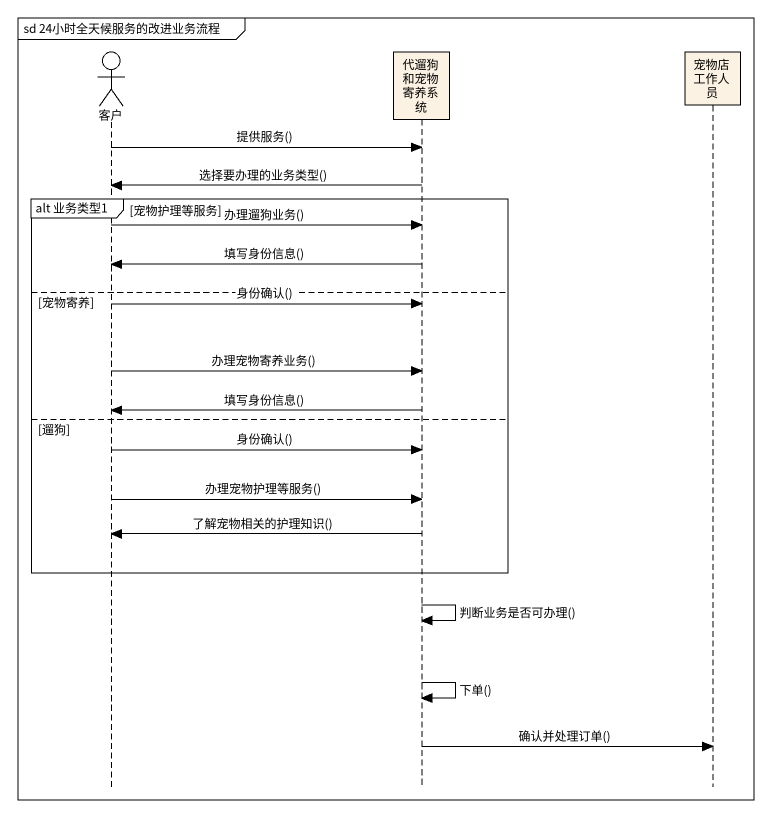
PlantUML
@startuml
mainframe sd 24小时全天候服务的改进业务流程
hide footbox
actor 客户
participant 代遛狗和宠物寄养系统
participant 宠物店工作人员

客户 -> 代遛狗和宠物寄养系统 : 提供服务()
代遛狗和宠物寄养系统 -> 客户 : 选择要办理的业务类型()
group alt 业务类型1 [宠物护理等服务]
  客户 -> 代遛狗和宠物寄养系统 : 办理遛狗业务()
  代遛狗和宠物寄养系统 -> 客户 : 填写身份信息()
else 宠物寄养
  客户 -> 代遛狗和宠物寄养系统 : 身份确认()
  客户 -> 代遛狗和宠物寄养系统 : 办理宠物寄养业务()
  代遛狗和宠物寄养系统 -> 客户 : 填写身份信息()
else 遛狗
  客户 -> 代遛狗和宠物寄养系统 : 身份确认()
  客户 -> 代遛狗和宠物寄养系统 : 办理宠物护理等服务()
  代遛狗和宠物寄养系统 -> 客户 : 了解宠物相关的护理知识()
end
代遛狗和宠物寄养系统 -> 代遛狗和宠物寄养系统 : 判断业务是否可办理()
代遛狗和宠物寄养系统 -> 代遛狗和宠物寄养系统 : 下单()
代遛狗和宠物寄养系统 -> 宠物店工作人员 : 确认并处理订单()
@enduml
